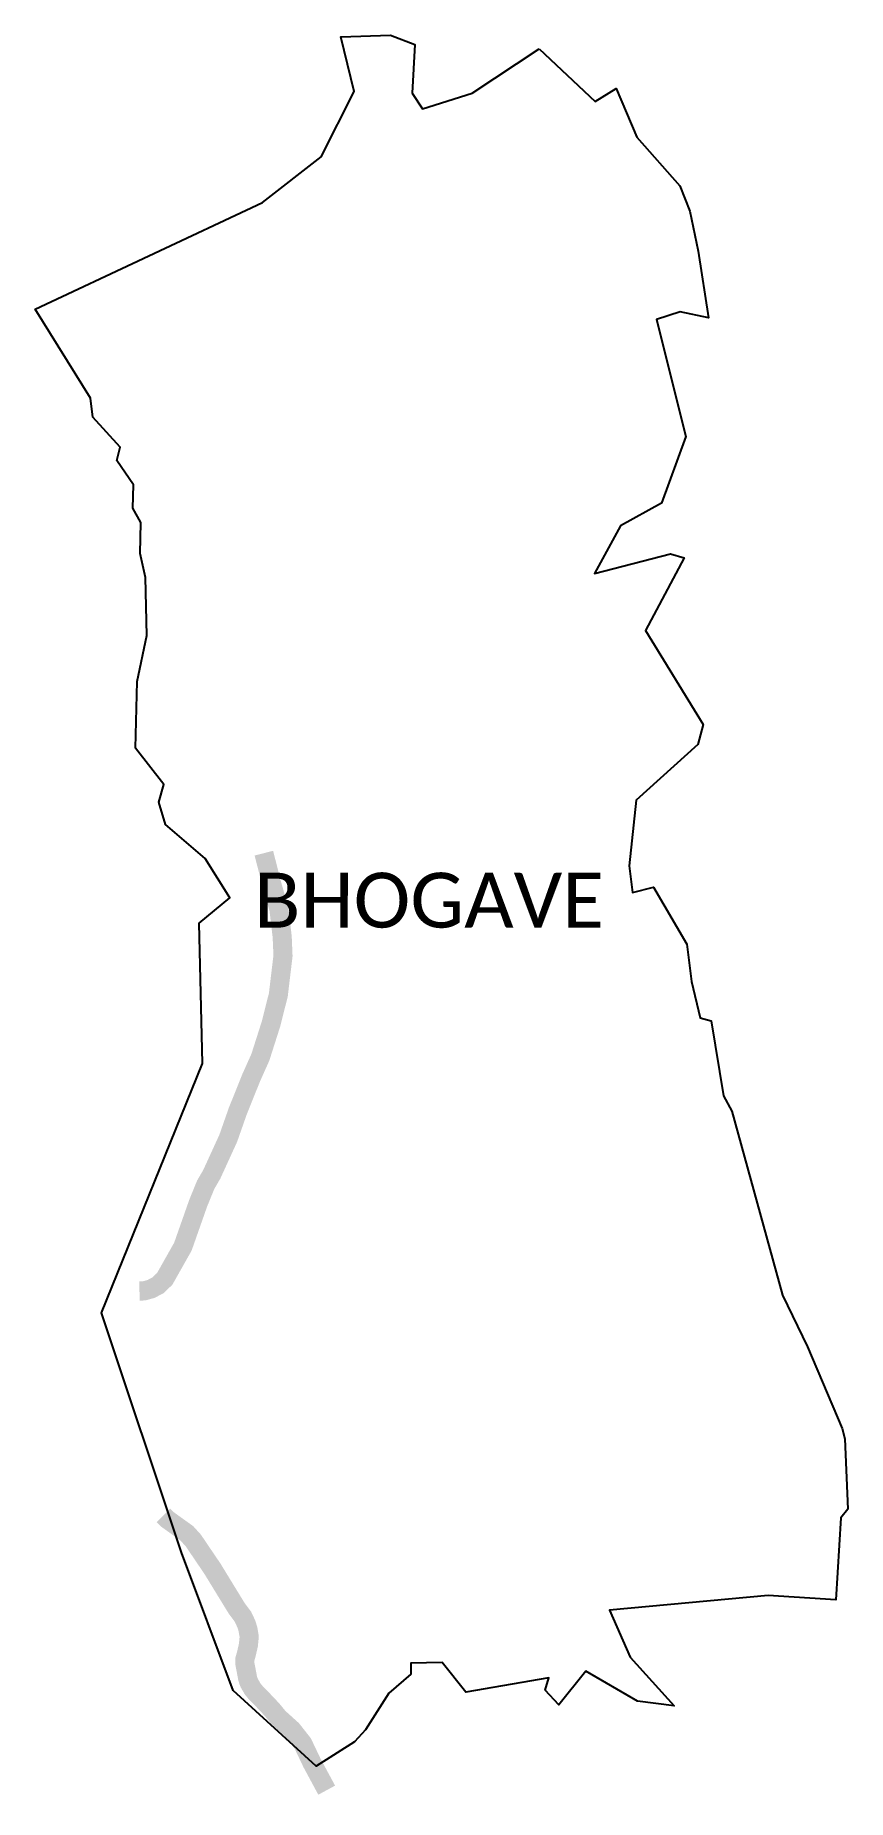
# Model space of a CAD drawing. Header units: metres. Extents: x 339559 to 341688, y 1763354 to 1767972.
import ezdxf

# ---------------------------------------------------------------- set-up
doc = ezdxf.new("R2010")
doc.units = ezdxf.units.M
doc.layers.add('NATURALLY PROTECTED', color=3, linetype='Continuous')
doc.layers.add('VILLAGE NAME', color=250, linetype='Continuous')

msp = doc.modelspace()

# ---------------------------------------------------------------- linework, layer by layer
at = {"color": 3}
for points in [[(341025.9, 1767798.4), (341080.7, 1767832.8), (341135.5, 1767704.8), (341247.9, 1767577.4), (341273.7, 1767511.8), (341295.8, 1767406.5), (341322.6, 1767232.5), (341248.8, 1767247.8), (341187, 1767227.8), (341263.4, 1766921.7), (341200, 1766747.3), (341092.4, 1766688), (341024.2, 1766562.8), (341223.4, 1766614.8), (341258.8, 1766604), (341157.5, 1766413.7), (341308.7, 1766167.6), (341294.8, 1766115.8), (341133.6, 1765970.2), (341115.1, 1765797.7), (341124, 1765728), (341178.7, 1765742), (341265.9, 1765592.8), (341278.1, 1765495), (341301.1, 1765400), (341329.7, 1765392.3), (341362.1, 1765196.1), (341384.5, 1765155.8), (341516.7, 1764674.6), (341582.7, 1764538.8), (341673.2, 1764324.9), (341680.2, 1764298.4), (341687.7, 1764113.7), (341669.6, 1764091.5), (341656.4, 1763877.1), (341479.4, 1763887.9), (341064, 1763850), (341118.1, 1763726.3), (341232.7, 1763599.1), (341137, 1763611.3), (341001.9, 1763690.1), (340930.6, 1763601.9), (340895, 1763640.3), (340904.8, 1763672.6), (340687.1, 1763635.1), (340625.2, 1763713), (340543.6, 1763711.1), (340543.1, 1763681.8), (340485.5, 1763632.8), (340424.7, 1763536.8), (340395.9, 1763505), (340294.9, 1763441.3), (340077.8, 1763639.6), (339942, 1764000.5), (339733.2, 1764628.4), (339997.5, 1765280.5), (339988.8, 1765648.1), (340068.6, 1765713.8), (340004.7, 1765817.1), (339900.7, 1765906.4), (339882.6, 1765964.6), (339896.1, 1766010.5), (339822.2, 1766106), (339826.4, 1766280.7), (339851.9, 1766400.6), (339848.4, 1766552.5), (339834.3, 1766615.6), (339836.1, 1766696.4), (339814.8, 1766733.7), (339816.9, 1766795.3), (339772.8, 1766859.1), (339781.5, 1766893.4), (339709.7, 1766972.4), (339703.7, 1767022.4), (339559.3, 1767254.7), (340154.8, 1767533.9), (340308.1, 1767653.9), (340395.1, 1767824.6), (340359.7, 1767967.9), (340489.6, 1767971.8), (340553.4, 1767947.3), (340546.7, 1767820), (340573.5, 1767779), (340703.5, 1767820), (340879.1, 1767936.1)], [(340879.1, 1767936.1), (341025.9, 1767798.4)]]:
    msp.add_lwpolyline(points, dxfattribs=at)
at = {"layer": 'NATURALLY PROTECTED', "color": 116, "true_color": 0x136734, "const_width": 50, "flags": 128}
for points in [[(340158.2, 1765831.1), (340178.5, 1765751.3), (340197.6, 1765684.4), (340206.2, 1765612.1), (340208.3, 1765562.4), (340203.3, 1765520.9), (340196.1, 1765460.3), (340177.1, 1765384.9), (340149, 1765296.9), (340125.3, 1765244), (340089.9, 1765156.1), (340064.9, 1765084.9), (340021.9, 1764990.9), (340005.8, 1764963.2), (339986.1, 1764914.9), (339946, 1764801.1), (339921.3, 1764757.4), (339898.5, 1764717), (339880.4, 1764699.7), (339862.3, 1764690.4), (339843.8, 1764685.3), (339832.3, 1764685)], [(339895.1, 1764097.6), (339904.8, 1764087.8), (339956, 1764051.2), (339973.4, 1764032.1), (339997.8, 1763996), (340023.6, 1763958), (340063, 1763893.6), (340086.8, 1763854.8), (340103.2, 1763832.8), (340112.5, 1763813.1), (340116.5, 1763799.8), (340119.8, 1763780.2), (340117.6, 1763758), (340112.6, 1763736.3), (340110.1, 1763727.2), (340108, 1763720), (340108, 1763711.8), (340111.6, 1763693.1), (340115.5, 1763672.3), (340117.4, 1763665.4), (340120.2, 1763658.4), (340124.4, 1763651.2), (340129, 1763643.3), (340136.6, 1763634.1), (340149.8, 1763620.5), (340154.9, 1763615.3), (340165.6, 1763604.2), (340180.6, 1763588.1), (340196.3, 1763568.9), (340231.9, 1763536.7), (340259.9, 1763501.1), (340284.1, 1763450.3), (340309, 1763404.1), (340322.8, 1763378.6), (340309, 1763404.1), (340309, 1763404.1)]]:
    msp.add_lwpolyline(points, dxfattribs=at)

# ---------------------------------------------------------------- texts
at = {"layer": 'VILLAGE NAME', "insert": (340132.1, 1765780), "char_height": 143.7, "attachment_point": 1, "rotation": 359.9793}
msp.add_mtext_dynamic_manual_height_columns('{\\fCalibri|b0|i0|c0|p34;BHOGAVE}', width=1418, gutter_width=718.5, heights=[0], dxfattribs=at)

doc.saveas('drawing.dxf')
